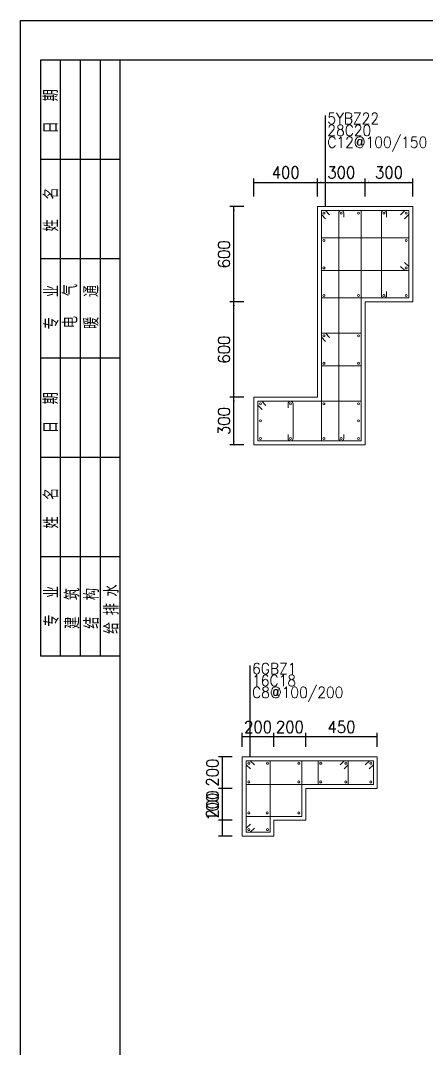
# Model space of a CAD drawing. Extents: x 292423 to 377252, y 106557 to 361882.
# Drawn here: x 292423 to 302635, y 140081 to 165957 of the extents above; entities that cross this region are included whole.
import ezdxf
from ezdxf.enums import TextEntityAlignment as Align

# ---------------------------------------------------------------- set-up
doc = ezdxf.new("R2010")
doc.units = 0
doc.header["$LTSCALE"] = 1000
for name, color, linetype in [('1508', 2, 'Continuous'), ('PUB_TITLE', 4, 'Continuous'), ('tk', 7, 'Continuous'), ('Y阴影', 254, 'Continuous')]:
    doc.layers.add(name, color=color, linetype=linetype)
for name, color, linetype, lineweight in [('REIN', 6, 'Continuous', 18), ('Z-柱大样外框', 7, 'ByLayer', 18), ('Z-详图标注', 3, 'Continuous', 18)]:
    doc.layers.add(name, color=color, linetype=linetype, lineweight=lineweight)
doc.styles.add('dx', font='dx')
doc.styles.get("Standard").update_dxf_attribs({"font": 'standard'})
doc.dimstyles.get("Standard").update_dxf_attribs({"dimtxt": 300, "dimasz": 100, "dimexe": 100, "dimexo": 250, "dimgap": 100, "dimtad": 0, "dimtoh": 1, "dimdec": 0, "dimlfac": 0.25, "dimdsep": 46, "dimcen": 0.09, "dimclrt": 7, "dimadec": 0, "dimazin": 0, "dimtfac": 1, "dimtdec": 4, "dimtofl": 0, "dimtmove": 0, "dimatfit": 3, "dimfxl": 1, "dimtolj": 1, "dimtzin": 0, "dimarcsym": 0})

# ---------------------------------------------------------------- blocks, each defined once
blk = doc.blocks.new('*D457')
at = {"layer": 'Z-详图标注', "color": 0, "linetype": 'ByBlock', "lineweight": -2}
for p, q in [((299599, 147674), (299599, 148024)), ((301399, 147674), (301399, 148024)), ((301399, 147924), (299599, 147924))]:
    blk.add_line(p, q, dxfattribs=at)
for points in [[(299599, 147924), (299699, 147941), (299699, 147908)], [(301399, 147924), (301299, 147908), (301299, 147941)]]:
    blk.add_solid(points, dxfattribs=at)
at = {"layer": 'Z-详图标注', "color": 7, "linetype": 'Continuous', "lineweight": -2, "insert": (300499, 148174), "char_height": 300, "width": 576.67, "attachment_point": 5}
blk.add_mtext('450', dxfattribs=at)
blk = doc.blocks.new('*D75')
at = {"layer": 'Z-详图标注', "color": 0, "linetype": 'ByBlock', "lineweight": -2}
for p, q in [((297999, 147674), (297999, 148024)), ((298799, 147674), (298799, 148024)), ((298799, 147924), (297999, 147924))]:
    blk.add_line(p, q, dxfattribs=at)
for points in [[(297999, 147924), (298099, 147941), (298099, 147908)], [(298799, 147924), (298699, 147908), (298699, 147941)]]:
    blk.add_solid(points, dxfattribs=at)
at = {"layer": 'Z-详图标注', "color": 7, "linetype": 'Continuous', "lineweight": -2, "insert": (298399, 148174), "char_height": 300, "width": 566.67, "attachment_point": 5}
blk.add_mtext('200', dxfattribs=at)
blk = doc.blocks.new('*D130')
at = {"layer": 'Z-详图标注', "color": 0, "linetype": 'ByBlock', "lineweight": -2}
for p, q in [((297749, 147424), (297399, 147424)), ((297499, 147424), (297499, 146624)), ((297749, 146624), (297399, 146624))]:
    blk.add_line(p, q, dxfattribs=at)
for points in [[(297499, 147424), (297516, 147324), (297483, 147324)], [(297499, 146624), (297483, 146724), (297516, 146724)]]:
    blk.add_solid(points, dxfattribs=at)
at = {"layer": 'Z-详图标注', "color": 7, "linetype": 'Continuous', "lineweight": -2, "insert": (297249, 147024), "char_height": 300, "width": 566.67, "attachment_point": 5, "rotation": 90}
blk.add_mtext('200', dxfattribs=at)
blk = doc.blocks.new('*D624')
at = {"layer": 'Z-详图标注', "color": 0, "linetype": 'ByBlock', "lineweight": -2}
for p, q in [((297749, 146624), (297399, 146624)), ((297499, 146624), (297499, 145824)), ((297749, 145824), (297399, 145824))]:
    blk.add_line(p, q, dxfattribs=at)
for points in [[(297499, 146624), (297516, 146524), (297483, 146524)], [(297499, 145824), (297483, 145924), (297516, 145924)]]:
    blk.add_solid(points, dxfattribs=at)
at = {"layer": 'Z-详图标注', "color": 7, "linetype": 'Continuous', "lineweight": -2, "insert": (297249, 146224), "char_height": 300, "width": 566.67, "attachment_point": 5, "rotation": 90}
blk.add_mtext('200', dxfattribs=at)
blk = doc.blocks.new('*D460')
at = {"layer": 'Z-详图标注', "color": 0, "linetype": 'ByBlock', "lineweight": -2}
for p, q in [((298799, 147674), (298799, 148024)), ((299599, 147674), (299599, 148024)), ((299599, 147924), (298799, 147924))]:
    blk.add_line(p, q, dxfattribs=at)
for points in [[(298799, 147924), (298899, 147941), (298899, 147908)], [(299599, 147924), (299499, 147908), (299499, 147941)]]:
    blk.add_solid(points, dxfattribs=at)
at = {"layer": 'Z-详图标注', "color": 7, "linetype": 'Continuous', "lineweight": -2, "insert": (299199, 148174), "char_height": 300, "width": 566.67, "attachment_point": 5}
blk.add_mtext('200', dxfattribs=at)
blk = doc.blocks.new('*D513')
at = {"layer": 'Z-详图标注', "color": 0, "linetype": 'ByBlock', "lineweight": -2}
for p, q in [((297749, 145824), (297399, 145824)), ((297499, 145824), (297499, 145424)), ((297749, 145424), (297399, 145424))]:
    blk.add_line(p, q, dxfattribs=at)
for points in [[(297499, 145824), (297516, 145724), (297483, 145724)], [(297499, 145424), (297483, 145524), (297516, 145524)]]:
    blk.add_solid(points, dxfattribs=at)
at = {"layer": 'Z-详图标注', "color": 7, "linetype": 'Continuous', "lineweight": -2, "insert": (297249, 146163), "char_height": 300, "width": 476.67, "attachment_point": 5, "rotation": 90}
blk.add_mtext('100', dxfattribs=at)
blk = doc.blocks.new('*D846')
at = {"layer": 'Z-详图标注', "color": 0, "linetype": 'ByBlock', "lineweight": -2}
for p, q in [((298042, 156474), (297692, 156474)), ((297792, 155274), (297792, 156474)), ((298042, 155274), (297692, 155274))]:
    blk.add_line(p, q, dxfattribs=at)
for points in [[(297792, 156474), (297809, 156374), (297775, 156374)], [(297792, 155274), (297775, 155374), (297809, 155374)]]:
    blk.add_solid(points, dxfattribs=at)
at = {"layer": 'Z-详图标注', "color": 7, "linetype": 'Continuous', "lineweight": -2, "insert": (297542, 155874), "char_height": 300, "width": 566.67, "attachment_point": 5, "rotation": 90}
blk.add_mtext('300', dxfattribs=at)
blk = doc.blocks.new('*D469')
at = {"layer": 'Z-详图标注', "color": 0, "linetype": 'ByBlock', "lineweight": -2}
for p, q in [((298042, 158874), (297692, 158874)), ((297792, 156474), (297792, 158874)), ((298042, 156474), (297692, 156474))]:
    blk.add_line(p, q, dxfattribs=at)
for points in [[(297792, 158874), (297809, 158774), (297775, 158774)], [(297792, 156474), (297775, 156574), (297809, 156574)]]:
    blk.add_solid(points, dxfattribs=at)
at = {"layer": 'Z-详图标注', "color": 7, "linetype": 'Continuous', "lineweight": -2, "insert": (297542, 157674), "char_height": 300, "width": 556.67, "attachment_point": 5, "rotation": 90}
blk.add_mtext('600', dxfattribs=at)
blk = doc.blocks.new('*D74')
at = {"layer": 'Z-详图标注', "color": 0, "linetype": 'ByBlock', "lineweight": -2}
for p, q in [((298042, 161274), (297692, 161274)), ((297792, 158874), (297792, 161274)), ((298042, 158874), (297692, 158874))]:
    blk.add_line(p, q, dxfattribs=at)
for points in [[(297792, 161274), (297809, 161174), (297775, 161174)], [(297792, 158874), (297775, 158974), (297809, 158974)]]:
    blk.add_solid(points, dxfattribs=at)
at = {"layer": 'Z-详图标注', "color": 7, "linetype": 'Continuous', "lineweight": -2, "insert": (297542, 160074), "char_height": 300, "width": 556.67, "attachment_point": 5, "rotation": 90}
blk.add_mtext('600', dxfattribs=at)
blk = doc.blocks.new('*D259')
at = {"layer": 'Z-详图标注', "color": 0, "linetype": 'ByBlock', "lineweight": -2}
for p, q in [((298292, 161524), (298292, 161984)), ((299892, 161524), (299892, 161984)), ((298292, 161884), (299892, 161884))]:
    blk.add_line(p, q, dxfattribs=at)
for points in [[(298292, 161884), (298392, 161901), (298392, 161867)], [(299892, 161884), (299792, 161867), (299792, 161901)]]:
    blk.add_solid(points, dxfattribs=at)
at = {"layer": 'Z-详图标注', "color": 7, "linetype": 'Continuous', "lineweight": -2, "insert": (299092, 162134), "char_height": 300, "width": 576.67, "attachment_point": 5}
blk.add_mtext('400', dxfattribs=at)
blk = doc.blocks.new('*D744')
at = {"layer": 'Z-详图标注', "color": 0, "linetype": 'ByBlock', "lineweight": -2}
for p, q in [((299892, 161524), (299892, 161984)), ((301092, 161524), (301092, 161984)), ((299892, 161884), (301092, 161884))]:
    blk.add_line(p, q, dxfattribs=at)
for points in [[(299892, 161884), (299992, 161901), (299992, 161867)], [(301092, 161884), (300992, 161867), (300992, 161901)]]:
    blk.add_solid(points, dxfattribs=at)
at = {"layer": 'Z-详图标注', "color": 7, "linetype": 'Continuous', "lineweight": -2, "insert": (300492, 162134), "char_height": 300, "width": 566.67, "attachment_point": 5}
blk.add_mtext('300', dxfattribs=at)
blk = doc.blocks.new('*D798')
at = {"layer": 'Z-详图标注', "color": 0, "linetype": 'ByBlock', "lineweight": -2}
for p, q in [((301092, 161524), (301092, 161984)), ((302292, 161524), (302292, 161984)), ((301092, 161884), (302292, 161884))]:
    blk.add_line(p, q, dxfattribs=at)
for points in [[(301092, 161884), (301192, 161901), (301192, 161867)], [(302292, 161884), (302192, 161867), (302192, 161901)]]:
    blk.add_solid(points, dxfattribs=at)
at = {"layer": 'Z-详图标注', "color": 7, "linetype": 'Continuous', "lineweight": -2, "insert": (301692, 162134), "char_height": 300, "width": 566.67, "attachment_point": 5}
blk.add_mtext('300', dxfattribs=at)
blk = doc.blocks.new('A1tk')
at = {"layer": 'PUB_TITLE'}
for p, q in [((500, 58400), (500, 43400)), ((2500, 58400), (500, 58400)), ((1000, 58400), (1000, 43400)), ((1500, 58400), (1500, 43400)), ((2000, 58400), (2000, 43400)), ((2500, 55900), (500, 55900)), ((2500, 53400), (500, 53400)), ((2500, 50900), (500, 50900)), ((2500, 48400), (500, 48400)), ((2500, 45900), (500, 45900)), ((2500, 43400), (500, 43400))]:
    blk.add_line(p, q, dxfattribs=at)
at = {"layer": 'tk', "color": 5}
blk.add_lwpolyline([(0, 0), (0, 59400), (84100, 59400), (84100, 0)], close=True, dxfattribs=at)
at = {"layer": 'tk'}
blk.add_lwpolyline([(2500, 1000), (83100, 1000), (83100, 58400), (2500, 58400)], close=True, dxfattribs=at)
at = {"layer": 'PUB_TITLE', "style": 'dx', "width": 0.7}
for s, p in [('日      期', (747, 57116)), ('姓      名 ', (752, 54687)), ('专      业', (762, 52186)), ('电      气', (1232, 52213)), ('暖      通', (1766, 52190)), ('日     期', (747, 49531)), ('姓     名', (752, 47126)), ('专     业', (762, 44655)), ('建     筑', (1283, 44602)), ('结     构', (1774, 44602)), ('给  排  水', (2271, 44582))]:
    blk.add_text(s, height=320, rotation=90, dxfattribs=at).set_placement(p, align=Align.MIDDLE)

msp = doc.modelspace()

# ---------------------------------------------------------------- linework, layer by layer
at = {"layer": 'REIN', "color": 6}
for points in [[(300098.1, 160967.5), (299992, 161073.5), (299992, 161173.5), (300992, 161173.5), (300992, 155373.5), (299992, 155373.5), (299992, 161173.5), (300092, 161173.5), (300198.1, 161067.5)], [(301985.9, 161067.5), (302092, 161173.5), (302192, 161173.5), (302192, 158973.5), (299992, 158973.5), (299992, 161173.5), (302192, 161173.5), (302192, 161073.5), (302085.9, 160967.5)], [(302085.9, 159869.6), (302192, 159763.5), (302192, 159663.5), (299992, 159663.5), (299992, 160483.5), (302192, 160483.5), (302192, 159663.5), (302092, 159663.5), (301985.9, 159769.6)], [(300098.1, 157877.5), (299992, 157983.5), (299992, 158083.5), (300992, 158083.5), (300992, 157263.5), (299992, 157263.5), (299992, 158083.5), (300092, 158083.5), (300198.1, 157977.5)], [(298498.1, 156167.5), (298392, 156273.5), (298392, 156373.5), (300992, 156373.5), (300992, 155373.5), (298392, 155373.5), (298392, 156373.5), (298492, 156373.5), (298598.1, 156267.5)], [(298305.2, 145630.2), (298199.2, 145524.2), (298099.2, 145524.2), (298099.2, 147324.2), (298699.2, 147324.2), (298699.2, 145524.2), (298099.2, 145524.2), (298099.2, 145624.2), (298205.2, 145730.2)], [(301093.1, 147218.1), (301199.2, 147324.2), (301299.2, 147324.2), (301299.2, 146724.2), (298099.2, 146724.2), (298099.2, 147324.2), (301299.2, 147324.2), (301299.2, 147224.2), (301193.1, 147118.1)], [(298205.2, 147118.1), (298099.2, 147224.2), (298099.2, 147324.2), (299499.2, 147324.2), (299499.2, 145924.2), (298099.2, 145924.2), (298099.2, 147324.2), (298199.2, 147324.2), (298305.2, 147218.1)], [(300463.1, 147218.1), (300569.2, 147324.2), (300669.2, 147324.2), (300669.2, 146724.2), (299909.2, 146724.2), (299909.2, 147324.2), (300669.2, 147324.2), (300669.2, 147224.2), (300563.1, 147118.1)]]:
    msp.add_lwpolyline(points, dxfattribs=at)
for points in [[(300032, 161108.5, 1), (300082, 161108.5, 1)], [(300467, 161108.5, 1), (300517, 161108.5, 1)], [(300902, 161108.5, 1), (300952, 161108.5, 1)], [(301542, 161108.5, 1), (301592, 161108.5, 1)], [(302102, 161108.5, 1), (302152, 161108.5, 1)], [(300032, 160418.5, 1), (300082, 160418.5, 1)], [(302102, 160418.5, 1), (302152, 160418.5, 1)], [(300032, 159728.5, 1), (300082, 159728.5, 1)], [(302102, 159728.5, 1), (302152, 159728.5, 1)], [(300032, 159038.5, 1), (300082, 159038.5, 1)], [(300902, 159038.5, 1), (300952, 159038.5, 1)], [(301542, 159038.5, 1), (301592, 159038.5, 1)], [(302102, 159038.5, 1), (302152, 159038.5, 1)], [(300032, 158018.5, 1), (300082, 158018.5, 1)], [(300902, 158018.5, 1), (300952, 158018.5, 1)], [(300032, 157328.5, 1), (300082, 157328.5, 1)], [(300902, 157328.5, 1), (300952, 157328.5, 1)], [(298432, 156308.5, 1), (298482, 156308.5, 1)], [(299192, 156308.5, 1), (299242, 156308.5, 1)], [(300032, 156308.5, 1), (300082, 156308.5, 1)], [(300902, 156308.5, 1), (300952, 156308.5, 1)], [(298432, 155880.3, 1), (298482, 155880.3, 1)], [(300902, 155880.3, 1), (300952, 155880.3, 1)], [(298432, 155438.5, 1), (298482, 155438.5, 1)], [(299192, 155438.5, 1), (299242, 155438.5, 1)], [(300032, 155438.5, 1), (300082, 155438.5, 1)], [(300467, 155438.5, 1), (300517, 155438.5, 1)], [(300902, 155438.5, 1), (300952, 155438.5, 1)], [(298139.2, 147259.2, 1), (298189.2, 147259.2, 1)], [(298609.2, 147259.2, 1), (298659.2, 147259.2, 1)], [(299400.6, 147259.2, 1), (299450.6, 147259.2, 1)], [(299949.2, 147259.2, 1), (299999.2, 147259.2, 1)], [(300579.2, 147259.2, 1), (300629.2, 147259.2, 1)], [(301209.2, 147259.2, 1), (301259.2, 147259.2, 1)], [(298139.2, 146789.2, 1), (298189.2, 146789.2, 1)], [(299400.6, 146789.2, 1), (299450.6, 146789.2, 1)], [(299949.2, 146789.2, 1), (299999.2, 146789.2, 1)], [(300579.2, 146789.2, 1), (300629.2, 146789.2, 1)], [(301209.2, 146789.2, 1), (301259.2, 146789.2, 1)], [(298139.2, 146008.6, 1), (298189.2, 146008.6, 1)], [(298604.1, 146008.6, 1), (298654.1, 146008.6, 1)], [(299400.6, 146008.6, 1), (299450.6, 146008.6, 1)], [(298139.2, 145589.2, 1), (298189.2, 145589.2, 1)], [(298609.2, 145589.2, 1), (298659.2, 145589.2, 1)]]:
    msp.add_lwpolyline(points, format="xyb", close=True, dxfattribs=at)
for points in [[(300557, 155538.5), (300557, 155438.5, -1), (300427, 155438.5), (300427, 161108.5, -1), (300557, 161108.5), (300557, 161008.5)], [(301632, 159138.5), (301632, 159038.5, -1), (301502, 159038.5), (301502, 161108.5, -1), (301632, 161108.5), (301632, 161008.5)], [(299152, 156208.5), (299152, 156308.5, -1), (299282, 156308.5), (299282, 155438.5, -1), (299152, 155438.5), (299152, 155538.5)]]:
    msp.add_lwpolyline(points, format="xyb", dxfattribs=at)
at = {"layer": 'Y阴影'}
for p, q in [((300092, 161268.5), (300092, 163568.5)), ((298199.2, 147419.2), (298199.2, 149719.2))]:
    msp.add_line(p, q, dxfattribs=at)
at = {"layer": 'Z-柱大样外框'}
for points in [[(298292, 155273.5), (301092, 155273.5), (301092, 158873.5), (302292, 158873.5), (302292, 161273.5), (299892, 161273.5), (299892, 156473.5), (298292, 156473.5), (298292, 155273.5)], [(301399.2, 146624.2), (299599.2, 146624.2), (299599.2, 145824.2), (298799.2, 145824.2), (298799.2, 145424.2), (297999.2, 145424.2), (297999.2, 147424.2), (301399.2, 147424.2)]]:
    msp.add_lwpolyline(points, close=True, dxfattribs=at)

# ---------------------------------------------------------------- block references
at = {"layer": '1508'}
msp.add_blockref('A1tk', (292422.6, 106556.8), dxfattribs=at)

# ---------------------------------------------------------------- texts
at = {"layer": 'Y阴影'}
for s, p in [('5YBZ22', (300142, 163268.5)), ('28C20', (300142, 162968.5)), ('C12@100/150', (300142, 162668.5)), ('6GBZ1', (298249.2, 149419.2)), ('16C18', (298249.2, 149119.2)), ('C8@100/200', (298249.2, 148819.2))]:
    msp.add_text(s, height=280, dxfattribs=at).set_placement(p, align=Align.BOTTOM_LEFT)

# ---------------------------------------------------------------- dimensions: what is measured, and where the dimension line sits
at = {"layer": 'Z-详图标注'}
for base, p1, p2, picture, middle in [((299892, 161883.9), (298292, 161273.5), (299892, 161273.5), '*D259', (299092, 162133.9)), ((301092, 161883.9), (299892, 161273.5), (301092, 161273.5), '*D744', (300492, 162133.9)), ((302292, 161883.9), (301092, 161273.5), (302292, 161273.5), '*D798', (301692, 162133.9))]:
    dim = msp.add_linear_dim(base=base, p1=p1, p2=p2, dimstyle='Standard', dxfattribs=at)
    dim.commit()
    dim.dimension.update_dxf_attribs({"geometry": picture, "text_midpoint": middle})
for base, p1, p2, angle, picture, middle in [((297792, 161273.5), (298292, 158873.5), (298292, 161273.5), 90, '*D74', (297542, 160073.5)), ((297792, 158873.5), (298292, 156473.5), (298292, 158873.5), 90, '*D469', (297542, 157673.5)), ((297792, 156473.5), (298292, 155273.5), (298292, 156473.5), 90, '*D846', (297542, 155873.5)), ((297999.2, 147924.2), (298799.2, 147424.2), (297999.2, 147424.2), 180, '*D75', (298399.2, 148174.2)), ((298799.2, 147924.2), (299599.2, 147424.2), (298799.2, 147424.2), 180, '*D460', (299199.2, 148174.2)), ((299599.2, 147924.2), (301399.2, 147424.2), (299599.2, 147424.2), 180, '*D457', (300499.2, 148174.2)), ((297499.2, 146624.2), (297999.2, 147424.2), (297999.2, 146624.2), 270, '*D130', (297249.2, 147024.2)), ((297499.2, 145824.2), (297999.2, 146624.2), (297999.2, 145824.2), 270, '*D624', (297249.2, 146224.2)), ((297499.2, 145424.2), (297999.2, 145824.2), (297999.2, 145424.2), 270, '*D513', (297249.2, 145624.2))]:
    dim = msp.add_linear_dim(base=base, p1=p1, p2=p2, angle=angle, dimstyle='Standard', dxfattribs=at)
    dim.commit()
    dim.dimension.update_dxf_attribs({"geometry": picture, "text_midpoint": middle})

doc.saveas('drawing.dxf')
